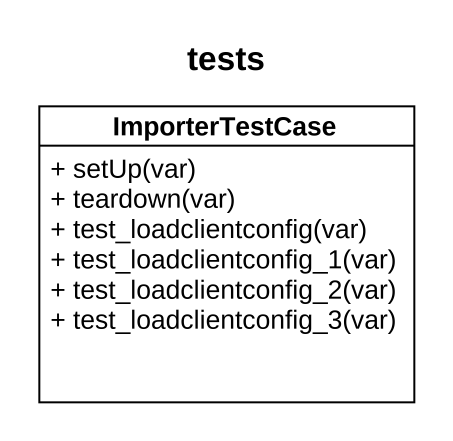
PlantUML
@startuml
title tests
hide circle
hide empty members
skinparam classAttributeIconSize 0
class ImporterTestCase {
  + setUp(var)
  + teardown(var)
  + test_loadclientconfig(var)
  + test_loadclientconfig_1(var)
  + test_loadclientconfig_2(var)
  + test_loadclientconfig_3(var)
}
@enduml
